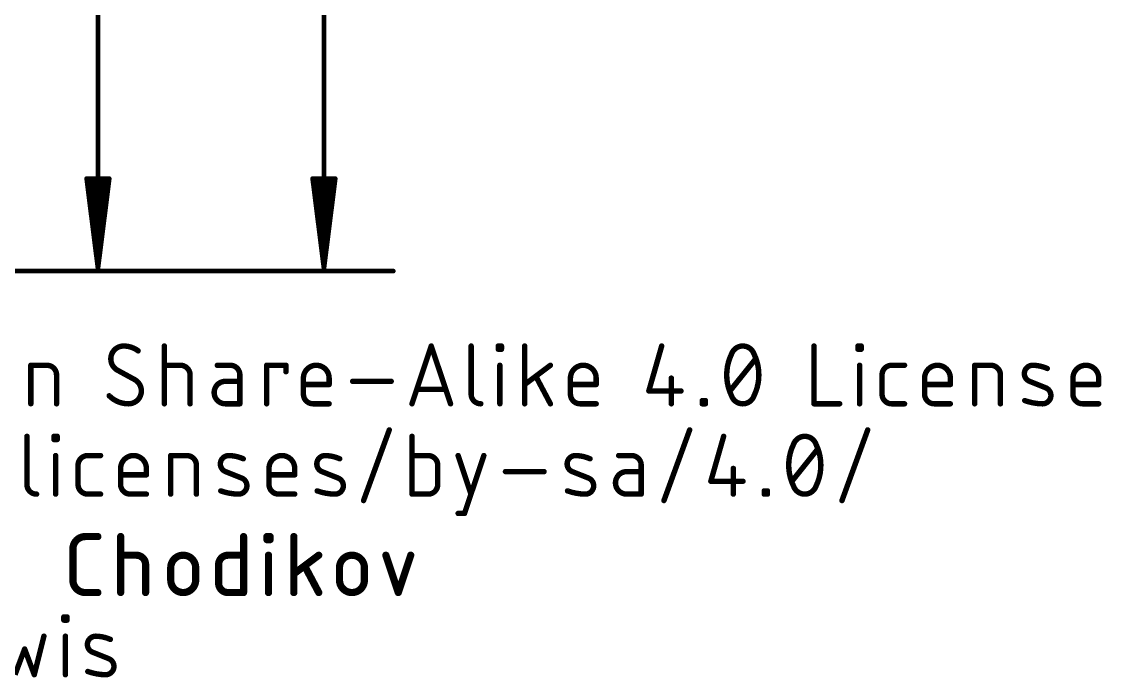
# Model space of a CAD drawing. Extents: x -27.9 to 58.7, y -12 to 40.1.
# Drawn here: x 28.33 to 58.68, y -11.43 to 7.02 of the extents above; entities that cross this region are included whole.
import ezdxf

# ---------------------------------------------------------------- set-up
doc = ezdxf.new("R2010")
doc.units = 0
doc.layers.add('47', color=253, linetype='CONTINUOUS')
doc.layers.add('51', color=53, linetype='CONTINUOUS')

msp = doc.modelspace()

# ---------------------------------------------------------------- linework, layer by layer
at = {"layer": '47', "const_width": 0.13}
for points in [[(36.83, 0.065), (36.83, 25.335)], [(30.48, 0.065), (30.48, 22.795)], [(30.48, 0.065), (30.1608, 2.6)], [(30.1608, 2.6), (30.7992, 2.6)], [(30.48, 0.065), (30.22, 2.6)], [(30.48, 0.065), (30.35, 2.6)], [(30.7992, 2.6), (30.48, 0.065)], [(30.61, 2.6), (30.48, 0.065)], [(30.74, 2.6), (30.48, 0.065)], [(36.83, 0.065), (36.5108, 2.6)], [(36.5108, 2.6), (37.1492, 2.6)], [(36.83, 0.065), (36.57, 2.6)], [(36.83, 0.065), (36.7, 2.6)], [(37.1492, 2.6), (36.83, 0.065)], [(36.96, 2.6), (36.83, 0.065)], [(37.09, 2.6), (36.83, 0.065)], [(25.4, 0), (32.43, 0)], [(25.4, 0), (38.78, 0)]]:
    msp.add_lwpolyline(points, dxfattribs=at)
at = {"layer": '47', "const_width": 0.065}
for points in [[(30.193, 2.6041, 1), (30.1285, 2.5959)], [(30.1608, 2.6325, 1), (30.1608, 2.5675)], [(30.2523, 2.6033, 1), (30.1877, 2.5967)], [(30.3825, 2.6017, 1), (30.3175, 2.5983)], [(30.6425, 2.5983, 1), (30.5775, 2.6017)], [(30.7723, 2.5967, 1), (30.7077, 2.6033)], [(30.8315, 2.5959, 1), (30.767, 2.6041)], [(30.7992, 2.5675, 1), (30.7992, 2.6325)], [(36.543, 2.6041, 1), (36.4785, 2.5959)], [(36.5108, 2.6325, 1), (36.5108, 2.5675)], [(36.6023, 2.6033, 1), (36.5377, 2.5967)], [(36.7325, 2.6017, 1), (36.6675, 2.5983)], [(36.9925, 2.5983, 1), (36.9275, 2.6017)], [(37.1223, 2.5967, 1), (37.0577, 2.6033)], [(37.1815, 2.5959, 1), (37.117, 2.6041)], [(37.1492, 2.5675, 1), (37.1492, 2.6325)], [(30.4478, 0.0691, 1), (30.5122, 0.0609)], [(30.4477, 0.0683, 1), (30.5123, 0.0617)], [(30.4475, 0.0633, 1), (30.5125, 0.0667)], [(30.4475, 0.0667, 1), (30.5125, 0.0633)], [(30.4475, 0.065, 1), (30.5125, 0.065)], [(30.4477, 0.0617, 1), (30.5123, 0.0683)], [(30.4478, 0.0609, 1), (30.5122, 0.0691)], [(32.43, -0.0325, 1), (32.43, 0.0325)], [(36.7978, 0.0691, 1), (36.8622, 0.0609)], [(36.7977, 0.0683, 1), (36.8623, 0.0617)], [(36.7975, 0.0633, 1), (36.8625, 0.0667)], [(36.7975, 0.0667, 1), (36.8625, 0.0633)], [(36.7975, 0.065, 1), (36.8625, 0.065)], [(36.7977, 0.0617, 1), (36.8623, 0.0683)], [(36.7978, 0.0609, 1), (36.8622, 0.0691)], [(38.78, -0.0325, 1), (38.78, 0.0325)]]:
    msp.add_lwpolyline(points, format="xyb", dxfattribs=at)
at = {"layer": '51'}
for points, const_width in [([(31.2026, -2.1082, 0.4142), (30.8413, -2.4694)], 0.1524), ([(31.609, -2.2437, 0.1623), (31.2026, -2.1082)], 0.1524), ([(31.2026, -2.0701, 1), (31.2026, -2.1463)], 0.0762), ([(31.2026, -2.1463, 1), (31.2026, -2.0701)], 0.0762), ([(32.3835, -2.1082, 1), (32.3073, -2.1082)], 0.0762), ([(39.8811, -2.0962, 1), (39.8088, -2.1202)], 0.0762), ([(39.8811, -2.1202, 1), (39.8088, -2.0962)], 0.0762), ([(41.0044, -2.1082, 1), (40.9282, -2.1082)], 0.0762), ([(41.7657, -2.1082, 1), (41.6895, -2.1082)], 0.0762), ([(41.7276, -2.0701, 1), (41.7276, -2.1463)], 0.0762), ([(41.7276, -2.1604, 1), (41.7276, -2.2366)], 0.0762), ([(41.856, -2.1082, 1), (41.7798, -2.1082)], 0.0762), ([(41.8179, -2.1463, 1), (41.8179, -2.0701)], 0.0762), ([(41.8179, -2.2366, 1), (41.8179, -2.1604)], 0.0762), ([(42.5086, -2.1082, 1), (42.4324, -2.1082)], 0.0762), ([(46.3563, -2.1187, 1), (46.2831, -2.0977)], 0.0762), ([(48.5984, -2.1082, 0.3205), (48.2823, -2.334)], 0.1524), ([(48.9145, -2.334, 0.3205), (48.5984, -2.1082)], 0.1524), ([(48.5984, -2.0701, 1), (48.5984, -2.1463)], 0.0762), ([(48.5984, -2.1463, 1), (48.5984, -2.0701)], 0.0762), ([(50.6368, -2.1082, 1), (50.5606, -2.1082)], 0.0762), ([(51.8739, -2.1082, 1), (51.7977, -2.1082)], 0.0762), ([(51.8358, -2.0701, 1), (51.8358, -2.1463)], 0.0762), ([(51.8358, -2.1604, 1), (51.8358, -2.2366)], 0.0762), ([(51.9642, -2.1082, 1), (51.888, -2.1082)], 0.0762), ([(51.9261, -2.1463, 1), (51.9261, -2.0701)], 0.0762), ([(51.9261, -2.2366, 1), (51.9261, -2.1604)], 0.0762), ([(30.8413, -2.4694, 0.2656), (31.022, -2.7855)], 0.1524), ([(30.8794, -2.4694, 1), (30.8032, -2.4694)], 0.0762), ([(31.5861, -2.2741, 1), (31.6318, -2.2132)], 0.0762), ([(41.6895, -2.1985, 1), (41.7657, -2.1985)], 0.0762), ([(41.7798, -2.1985, 1), (41.856, -2.1985)], 0.0762), ([(48.2823, -2.334, 0.1139), (48.1468, -2.921)], 0.1524), ([(48.2463, -2.3216, 1), (48.3183, -2.3463)], 0.0762), ([(48.3166, -2.3507, 1), (48.2481, -2.3173)], 0.0762), ([(48.9487, -2.3173, 1), (48.8802, -2.3507)], 0.0762), ([(49.0499, -2.921, 0.1139), (48.9145, -2.334)], 0.1524), ([(48.8784, -2.3463, 1), (48.9505, -2.3216)], 0.0762), ([(48.9894, -2.4932, 1), (48.9299, -2.4456)], 0.0762), ([(51.7977, -2.1985, 1), (51.8739, -2.1985)], 0.0762), ([(51.888, -2.1985, 1), (51.9642, -2.1985)], 0.0762), ([(28.632, -2.6501, 1), (28.5558, -2.6501)], 0.0762), ([(28.5939, -2.612, 1), (28.5939, -2.6882)], 0.0762), ([(29.3164, -2.921, 0.4142), (29.0455, -2.6501)], 0.1524), ([(29.0455, -2.612, 1), (29.0455, -2.6882)], 0.0762), ([(29.0455, -2.6882, 1), (29.0455, -2.612)], 0.0762), ([(30.8032, -2.4694, 1), (30.8794, -2.4694)], 0.0762), ([(31.0402, -2.7521, 1), (31.0037, -2.819)], 0.0762), ([(31.0026, -2.8184, 1), (31.0413, -2.7527)], 0.0762), ([(32.3454, -2.612, 1), (32.3454, -2.6882)], 0.0762), ([(33.0679, -2.921, 0.4142), (32.797, -2.6501)], 0.1524), ([(32.797, -2.612, 1), (32.797, -2.6882)], 0.0762), ([(32.797, -2.6882, 1), (32.797, -2.612)], 0.0762), ([(33.8352, -2.612, 1), (33.8352, -2.6882)], 0.0762), ([(34.4674, -2.921, 0.4142), (34.1964, -2.6501)], 0.1524), ([(34.1964, -2.612, 1), (34.1964, -2.6882)], 0.0762), ([(34.1964, -2.6882, 1), (34.1964, -2.612)], 0.0762), ([(35.2577, -2.6501, 1), (35.1815, -2.6501)], 0.0762), ([(35.2196, -2.612, 1), (35.2196, -2.6882)], 0.0762), ([(35.7996, -2.6501, 1), (35.7234, -2.6501)], 0.0762), ([(35.7615, -2.6882, 1), (35.7615, -2.612)], 0.0762), ([(36.9757, -3.0113, 1), (36.2532, -3.0113)], 0.1524), ([(41.8109, -2.6501, 1), (41.7347, -2.6501)], 0.0762), ([(43.2158, -2.6805, 1), (43.1701, -2.6196)], 0.0762), ([(44.4787, -3.0113, 1), (43.7562, -3.0113)], 0.1524), ([(51.919, -2.6501, 1), (51.8428, -2.6501)], 0.0762), ([(52.7824, -2.6501, 0.4142), (52.5114, -2.921)], 0.1524), ([(52.7824, -2.612, 1), (52.7824, -2.6882)], 0.0762), ([(52.7824, -2.6882, 1), (52.7824, -2.612)], 0.0762), ([(53.1436, -2.6882, 1), (53.1436, -2.612)], 0.0762), ([(54.4306, -3.0113, 1), (53.7081, -3.0113)], 0.1524), ([(55.153, -2.6501, 1), (55.0768, -2.6501)], 0.0762), ([(55.1149, -2.612, 1), (55.1149, -2.6882)], 0.0762), ([(55.8374, -2.921, 0.4142), (55.5664, -2.6501)], 0.1524), ([(55.5664, -2.612, 1), (55.5664, -2.6882)], 0.0762), ([(55.5664, -2.6882, 1), (55.5664, -2.612)], 0.0762), ([(56.7475, -2.6501, 0.8318), (56.6572, -3.1016)], 0.1524), ([(56.748, -2.612, 1), (56.7469, -2.6882)], 0.0762), ([(57.1539, -2.7404, 0.1026), (56.7475, -2.6501)], 0.1524), ([(56.7469, -2.6882, 1), (56.748, -2.612)], 0.0762), ([(57.1382, -2.7751, 1), (57.1695, -2.7056)], 0.0762), ([(58.5989, -3.0113, 1), (57.8764, -3.0113)], 0.1524), ([(29.3545, -2.921, 1), (29.2783, -2.921)], 0.0762), ([(29.2783, -2.921, 1), (29.3545, -2.921)], 0.0762), ([(31.538, -3.0236, 1), (31.4993, -3.0893)], 0.0762), ([(31.6993, -3.3726, 0.2656), (31.5187, -3.0565)], 0.1524), ([(31.5004, -3.0899, 1), (31.5369, -3.023)], 0.0762), ([(33.106, -2.921, 1), (33.0298, -2.921)], 0.0762), ([(33.0298, -2.921, 1), (33.106, -2.921)], 0.0762), ([(34.061, -3.1016, 1), (34.061, -3.7338)], 0.1524), ([(34.061, -3.0635, 1), (34.061, -3.1397)], 0.0762), ([(34.061, -3.1397, 1), (34.061, -3.0635)], 0.0762), ([(34.5055, -2.921, 1), (34.4293, -2.921)], 0.0762), ([(34.4293, -2.921, 1), (34.5055, -2.921)], 0.0762), ([(34.4674, -3.1397, 1), (34.4674, -3.0635)], 0.0762), ([(35.7234, -2.8307, 1), (35.7996, -2.8307)], 0.0762), ([(36.2913, -3.0113, 1), (36.2151, -3.0113)], 0.0762), ([(36.2151, -3.0113, 1), (36.2913, -3.0113)], 0.0762), ([(37.0138, -3.0113, 1), (36.9376, -3.0113)], 0.0762), ([(36.9376, -3.0113, 1), (37.0138, -3.0113)], 0.0762), ([(37.6357, -3.0635, 1), (37.6357, -3.1397)], 0.0762), ([(38.7194, -3.1397, 1), (38.7194, -3.0635)], 0.0762), ([(42.8202, -2.9483, 1), (42.7529, -2.984)], 0.0762), ([(43.7943, -3.0113, 1), (43.7181, -3.0113)], 0.0762), ([(43.7181, -3.0113, 1), (43.7943, -3.0113)], 0.0762), ([(44.5168, -3.0113, 1), (44.4406, -3.0113)], 0.0762), ([(44.4406, -3.0113, 1), (44.5168, -3.0113)], 0.0762), ([(46.6287, -3.0113, 1), (46.5525, -3.0113)], 0.0762), ([(48.1468, -2.921, 0.1139), (48.2823, -3.508)], 0.1524), ([(48.1849, -2.921, 1), (48.1087, -2.921)], 0.0762), ([(48.1087, -2.921, 1), (48.1849, -2.921)], 0.0762), ([(48.9145, -3.508, 0.1139), (49.0499, -2.921)], 0.1524), ([(49.088, -2.921, 1), (49.0118, -2.921)], 0.0762), ([(49.0118, -2.921, 1), (49.088, -2.921)], 0.0762), ([(52.5495, -2.921, 1), (52.4733, -2.921)], 0.0762), ([(52.4733, -2.921, 1), (52.5495, -2.921)], 0.0762), ([(53.7462, -3.0113, 1), (53.67, -3.0113)], 0.0762), ([(53.67, -3.0113, 1), (53.7462, -3.0113)], 0.0762), ([(54.4687, -3.0113, 1), (54.3925, -3.0113)], 0.0762), ([(54.3925, -3.0113, 1), (54.4687, -3.0113)], 0.0762), ([(55.8755, -2.921, 1), (55.7993, -2.921)], 0.0762), ([(55.7993, -2.921, 1), (55.8755, -2.921)], 0.0762), ([(56.6713, -3.0663, 1), (56.643, -3.137)], 0.0762), ([(56.643, -3.137, 1), (56.6713, -3.0662)], 0.0762), ([(57.9145, -3.0113, 1), (57.8383, -3.0113)], 0.0762), ([(57.8383, -3.0113, 1), (57.9145, -3.0113)], 0.0762), ([(58.637, -3.0113, 1), (58.5608, -3.0113)], 0.0762), ([(58.5608, -3.0113, 1), (58.637, -3.0113)], 0.0762), ([(31.3381, -3.7338, 0.4142), (31.6993, -3.3726)], 0.1524), ([(31.7374, -3.3726, 1), (31.6612, -3.3726)], 0.0762), ([(31.6612, -3.3726, 1), (31.7374, -3.3726)], 0.0762), ([(36.2532, -3.1538, 1), (36.2532, -3.23)], 0.0762), ([(36.9376, -3.1919, 1), (37.0138, -3.1919)], 0.0762), ([(36.9757, -3.23, 1), (36.9757, -3.1538)], 0.0762), ([(39.4385, -3.2893, 1), (39.4385, -3.3655)], 0.0762), ([(40.2513, -3.3655, 1), (40.2513, -3.2893)], 0.0762), ([(42.4476, -3.1615, 1), (42.4933, -3.2224)], 0.0762), ([(43.7562, -3.1538, 1), (43.7562, -3.23)], 0.0762), ([(44.4406, -3.1919, 1), (44.5168, -3.1919)], 0.0762), ([(44.4787, -3.23, 1), (44.4787, -3.1538)], 0.0762), ([(45.9218, -3.3621, 1), (45.9951, -3.383)], 0.0762), ([(45.9585, -3.3345, 1), (45.9585, -3.4107)], 0.0762), ([(46.8616, -3.4107, 1), (46.8616, -3.3345)], 0.0762), ([(48.2074, -3.3488, 1), (48.2669, -3.3964)], 0.0762), ([(53.7081, -3.1538, 1), (53.7081, -3.23)], 0.0762), ([(54.3925, -3.1919, 1), (54.4687, -3.1919)], 0.0762), ([(54.4306, -3.23, 1), (54.4306, -3.1538)], 0.0762), ([(57.0184, -3.7338, 0.8318), (57.1087, -3.2822)], 0.1524), ([(57.1229, -3.2469, 1), (57.0946, -3.3176)], 0.0762), ([(57.0946, -3.3176, 1), (57.1229, -3.2469)], 0.0762), ([(57.8764, -3.1538, 1), (57.8764, -3.23)], 0.0762), ([(58.5608, -3.1919, 1), (58.637, -3.1919)], 0.0762), ([(58.5989, -3.23, 1), (58.5989, -3.1538)], 0.0762), ([(30.8232, -3.4812, 1), (30.7691, -3.5349)], 0.0762), ([(30.7962, -3.508, 0.2), (31.3381, -3.7338)], 0.1524), ([(36.2532, -3.4629, 0.4142), (36.5241, -3.7338)], 0.1524), ([(36.2913, -3.4629, 1), (36.2151, -3.4629)], 0.0762), ([(36.2151, -3.4629, 1), (36.2913, -3.4629)], 0.0762), ([(40.9663, -3.4629, 0.4142), (41.2372, -3.7338)], 0.1524), ([(41.0044, -3.4629, 1), (40.9282, -3.4629)], 0.0762), ([(40.9282, -3.4629, 1), (41.0044, -3.4629)], 0.0762), ([(43.7562, -3.4629, 0.4142), (44.0271, -3.7338)], 0.1524), ([(43.7943, -3.4629, 1), (43.7181, -3.4629)], 0.0762), ([(43.7181, -3.4629, 1), (43.7943, -3.4629)], 0.0762), ([(47.4972, -3.6435, 1), (47.421, -3.6435)], 0.0762), ([(47.4591, -3.6054, 1), (47.4591, -3.6816)], 0.0762), ([(47.5875, -3.6435, 1), (47.5113, -3.6435)], 0.0762), ([(47.5494, -3.6816, 1), (47.5494, -3.6054)], 0.0762), ([(48.2823, -3.508, 0.3205), (48.5984, -3.7338)], 0.1524), ([(48.3183, -3.4957, 1), (48.2463, -3.5204)], 0.0762), ([(48.2481, -3.5247, 1), (48.3166, -3.4913)], 0.0762), ([(48.5984, -3.7338, 0.3205), (48.9145, -3.508)], 0.1524), ([(48.8802, -3.4913, 1), (48.9487, -3.5247)], 0.0762), ([(48.9505, -3.5204, 1), (48.8784, -3.4957)], 0.0762), ([(52.5114, -3.4629, 0.4142), (52.7824, -3.7338)], 0.1524), ([(52.5495, -3.4629, 1), (52.4733, -3.4629)], 0.0762), ([(52.4733, -3.4629, 1), (52.5495, -3.4629)], 0.0762), ([(53.7081, -3.4629, 0.4142), (53.979, -3.7338)], 0.1524), ([(53.7462, -3.4629, 1), (53.67, -3.4629)], 0.0762), ([(53.67, -3.4629, 1), (53.7462, -3.4629)], 0.0762), ([(56.5346, -3.6076, 1), (56.5088, -3.6793)], 0.0762), ([(56.5217, -3.6435, 0.083), (57.0184, -3.7338)], 0.1524), ([(57.8764, -3.4629, 0.4142), (58.1473, -3.7338)], 0.1524), ([(57.9145, -3.4629, 1), (57.8383, -3.4629)], 0.0762), ([(57.8383, -3.4629, 1), (57.9145, -3.4629)], 0.0762), ([(28.5558, -3.7338, 1), (28.632, -3.7338)], 0.0762), ([(29.2783, -3.7338, 1), (29.3545, -3.7338)], 0.0762), ([(31.3381, -3.6957, 1), (31.3381, -3.7719)], 0.0762), ([(31.3381, -3.7719, 1), (31.3381, -3.6957)], 0.0762), ([(32.3073, -3.7338, 1), (32.3835, -3.7338)], 0.0762), ([(33.0298, -3.7338, 1), (33.106, -3.7338)], 0.0762), ([(34.061, -3.6957, 1), (34.061, -3.7719)], 0.0762), ([(34.061, -3.7719, 1), (34.061, -3.6957)], 0.0762), ([(34.4293, -3.7338, 1), (34.5055, -3.7338)], 0.0762), ([(34.4674, -3.7719, 1), (34.4674, -3.6957)], 0.0762), ([(35.1815, -3.7338, 1), (35.2577, -3.7338)], 0.0762), ([(36.5241, -3.6957, 1), (36.5241, -3.7719)], 0.0762), ([(36.5241, -3.7719, 1), (36.5241, -3.6957)], 0.0762), ([(36.9757, -3.7719, 1), (36.9757, -3.6957)], 0.0762), ([(39.2669, -3.7218, 1), (39.3392, -3.7458)], 0.0762), ([(40.3506, -3.7458, 1), (40.4229, -3.7218)], 0.0762), ([(41.2372, -3.7719, 1), (41.2372, -3.6957)], 0.0762), ([(41.7347, -3.7338, 1), (41.8109, -3.7338)], 0.0762), ([(42.4324, -3.7338, 1), (42.5086, -3.7338)], 0.0762), ([(43.1593, -3.7516, 1), (43.2266, -3.716)], 0.0762), ([(44.0271, -3.6957, 1), (44.0271, -3.7719)], 0.0762), ([(44.0271, -3.7719, 1), (44.0271, -3.6957)], 0.0762), ([(44.4787, -3.7719, 1), (44.4787, -3.6957)], 0.0762), ([(46.5525, -3.7338, 1), (46.6287, -3.7338)], 0.0762), ([(47.4591, -3.6957, 1), (47.4591, -3.7719)], 0.0762), ([(47.421, -3.7338, 1), (47.4972, -3.7338)], 0.0762), ([(47.5113, -3.7338, 1), (47.5875, -3.7338)], 0.0762), ([(47.5494, -3.7719, 1), (47.5494, -3.6957)], 0.0762), ([(48.5984, -3.6957, 1), (48.5984, -3.7719)], 0.0762), ([(48.5984, -3.7719, 1), (48.5984, -3.6957)], 0.0762), ([(50.5987, -3.6957, 1), (50.5987, -3.7719)], 0.0762), ([(50.5606, -3.7338, 1), (50.6368, -3.7338)], 0.0762), ([(51.3212, -3.7719, 1), (51.3212, -3.6957)], 0.0762), ([(51.8428, -3.7338, 1), (51.919, -3.7338)], 0.0762), ([(52.7824, -3.6957, 1), (52.7824, -3.7719)], 0.0762), ([(52.7824, -3.7719, 1), (52.7824, -3.6957)], 0.0762), ([(53.1436, -3.7719, 1), (53.1436, -3.6957)], 0.0762), ([(53.979, -3.6957, 1), (53.979, -3.7719)], 0.0762), ([(53.979, -3.7719, 1), (53.979, -3.6957)], 0.0762), ([(54.4306, -3.7719, 1), (54.4306, -3.6957)], 0.0762), ([(55.0768, -3.7338, 1), (55.153, -3.7338)], 0.0762), ([(55.7993, -3.7338, 1), (55.8755, -3.7338)], 0.0762), ([(57.0189, -3.6957, 1), (57.0179, -3.7719)], 0.0762), ([(57.0179, -3.7719, 1), (57.0189, -3.6957)], 0.0762), ([(58.1473, -3.6957, 1), (58.1473, -3.7719)], 0.0762), ([(58.1473, -3.7719, 1), (58.1473, -3.6957)], 0.0762), ([(58.5989, -3.7719, 1), (58.5989, -3.6957)], 0.0762), ([(38.7013, -4.4806, 1), (38.6297, -4.4546)], 0.0762), ([(47.1422, -4.4806, 1), (47.0706, -4.4546)], 0.0762), ([(52.1442, -4.4806, 1), (52.0725, -4.4546)], 0.0762), ([(28.5219, -4.6482, 1), (28.4457, -4.6482)], 0.0762), ([(29.2832, -4.6482, 1), (29.207, -4.6482)], 0.0762), ([(29.2451, -4.6101, 1), (29.2451, -4.6863)], 0.0762), ([(29.2451, -4.7004, 1), (29.2451, -4.7766)], 0.0762), ([(29.207, -4.7385, 1), (29.2832, -4.7385)], 0.0762), ([(29.3735, -4.6482, 1), (29.2973, -4.6482)], 0.0762), ([(29.2973, -4.7385, 1), (29.3735, -4.7385)], 0.0762), ([(29.3354, -4.6863, 1), (29.3354, -4.6101)], 0.0762), ([(29.3354, -4.7766, 1), (29.3354, -4.7004)], 0.0762), ([(39.3432, -4.6482, 1), (39.267, -4.6482)], 0.0762), ([(48.0983, -4.6587, 1), (48.025, -4.6377)], 0.0762), ([(50.0242, -4.874, 0.1139), (49.8887, -5.461)], 0.1524), ([(50.3403, -4.6482, 0.3205), (50.0242, -4.874)], 0.1524), ([(49.9882, -4.8616, 1), (50.0603, -4.8863)], 0.0762), ([(50.0585, -4.8907, 1), (49.99, -4.8573)], 0.0762), ([(50.6564, -4.874, 0.3205), (50.3403, -4.6482)], 0.1524), ([(50.3403, -4.6101, 1), (50.3403, -4.6863)], 0.0762), ([(50.3403, -4.6863, 1), (50.3403, -4.6101)], 0.0762), ([(50.6906, -4.8573, 1), (50.6221, -4.8907)], 0.0762), ([(50.7919, -5.461, 0.1139), (50.6564, -4.874)], 0.1524), ([(50.6203, -4.8863, 1), (50.6924, -4.8616)], 0.0762), ([(29.3284, -5.1901, 1), (29.2522, -5.1901)], 0.0762), ([(30.1917, -5.1901, 0.4142), (29.9208, -5.461)], 0.1524), ([(30.1917, -5.152, 1), (30.1917, -5.2282)], 0.0762), ([(30.1917, -5.2282, 1), (30.1917, -5.152)], 0.0762), ([(30.5529, -5.2282, 1), (30.5529, -5.152)], 0.0762), ([(31.8399, -5.5513, 1), (31.1174, -5.5513)], 0.1524), ([(32.5623, -5.1901, 1), (32.4861, -5.1901)], 0.0762), ([(32.5242, -5.152, 1), (32.5242, -5.2282)], 0.0762), ([(33.2467, -5.461, 0.4142), (32.9758, -5.1901)], 0.1524), ([(32.9758, -5.152, 1), (32.9758, -5.2282)], 0.0762), ([(32.9758, -5.2282, 1), (32.9758, -5.152)], 0.0762), ([(34.1568, -5.1901, 0.8318), (34.0665, -5.6416)], 0.1524), ([(34.1573, -5.152, 1), (34.1562, -5.2282)], 0.0762), ([(34.5632, -5.2804, 0.1026), (34.1568, -5.1901)], 0.1524), ([(34.1562, -5.2282, 1), (34.1573, -5.152)], 0.0762), ([(36.0082, -5.5513, 1), (35.2857, -5.5513)], 0.1524), ([(36.8662, -5.1901, 0.8318), (36.7759, -5.6416)], 0.1524), ([(37.2726, -5.2804, 0.1026), (36.8662, -5.1901)], 0.1524), ([(36.8668, -5.152, 1), (36.8657, -5.2282)], 0.0762), ([(36.8657, -5.2282, 1), (36.8668, -5.152)], 0.0762), ([(39.3051, -5.152, 1), (39.3051, -5.2282)], 0.0762), ([(40.0276, -5.461, 0.4142), (39.7566, -5.1901)], 0.1524), ([(39.7566, -5.152, 1), (39.7566, -5.2282)], 0.0762), ([(39.7566, -5.2282, 1), (39.7566, -5.152)], 0.0762), ([(40.6365, -5.178, 1), (40.5642, -5.2021)], 0.0762), ([(41.359, -5.2021, 1), (41.2867, -5.178)], 0.0762), ([(43.9002, -5.1901, 0.8318), (43.8099, -5.6416)], 0.1524), ([(44.3066, -5.2804, 0.1026), (43.9002, -5.1901)], 0.1524), ([(43.9008, -5.152, 1), (43.8997, -5.2282)], 0.0762), ([(43.8997, -5.2282, 1), (43.9008, -5.152)], 0.0762), ([(45.1122, -5.152, 1), (45.1122, -5.2282)], 0.0762), ([(45.7443, -5.461, 0.4142), (45.4734, -5.1901)], 0.1524), ([(45.4734, -5.152, 1), (45.4734, -5.2282)], 0.0762), ([(45.4734, -5.2282, 1), (45.4734, -5.152)], 0.0762), ([(50.7313, -5.0332, 1), (50.6718, -4.9856)], 0.0762), ([(29.9589, -5.461, 1), (29.8827, -5.461)], 0.0762), ([(29.8827, -5.461, 1), (29.9589, -5.461)], 0.0762), ([(33.2848, -5.461, 1), (33.2086, -5.461)], 0.0762), ([(33.2086, -5.461, 1), (33.2848, -5.461)], 0.0762), ([(34.5476, -5.3151, 1), (34.5788, -5.2456)], 0.0762), ([(37.257, -5.3151, 1), (37.2882, -5.2456)], 0.0762), ([(40.0657, -5.461, 1), (39.9895, -5.461)], 0.0762), ([(39.9895, -5.461, 1), (40.0657, -5.461)], 0.0762), ([(44.291, -5.3151, 1), (44.3223, -5.2456)], 0.0762), ([(45.7824, -5.461, 1), (45.7062, -5.461)], 0.0762), ([(45.7062, -5.461, 1), (45.7824, -5.461)], 0.0762), ([(49.8887, -5.461, 0.1139), (50.0242, -6.048)], 0.1524), ([(49.9268, -5.461, 1), (49.8506, -5.461)], 0.0762), ([(49.8506, -5.461, 1), (49.9268, -5.461)], 0.0762), ([(50.6564, -6.048, 0.1139), (50.7919, -5.461)], 0.1524), ([(50.83, -5.461, 1), (50.7538, -5.461)], 0.0762), ([(50.7538, -5.461, 1), (50.83, -5.461)], 0.0762), ([(31.1555, -5.5513, 1), (31.0793, -5.5513)], 0.0762), ([(31.0793, -5.5513, 1), (31.1555, -5.5513)], 0.0762), ([(31.1174, -5.6938, 1), (31.1174, -5.77)], 0.0762), ([(31.878, -5.5513, 1), (31.8018, -5.5513)], 0.0762), ([(31.8018, -5.5513, 1), (31.878, -5.5513)], 0.0762), ([(31.8018, -5.7319, 1), (31.878, -5.7319)], 0.0762), ([(31.8399, -5.77, 1), (31.8399, -5.6938)], 0.0762), ([(34.0806, -5.6063, 1), (34.0523, -5.677)], 0.0762), ([(34.0523, -5.677, 1), (34.0806, -5.6062)], 0.0762), ([(34.4277, -6.2738, 0.8318), (34.518, -5.8222)], 0.1524), ([(34.5322, -5.7869, 1), (34.5039, -5.8576)], 0.0762), ([(34.5039, -5.8576, 1), (34.5322, -5.7869)], 0.0762), ([(35.3238, -5.5513, 1), (35.2476, -5.5513)], 0.0762), ([(35.2476, -5.5513, 1), (35.3238, -5.5513)], 0.0762), ([(35.2857, -5.6938, 1), (35.2857, -5.77)], 0.0762), ([(36.0463, -5.5513, 1), (35.9701, -5.5513)], 0.0762), ([(35.9701, -5.5513, 1), (36.0463, -5.5513)], 0.0762), ([(35.9701, -5.7319, 1), (36.0463, -5.7319)], 0.0762), ([(36.0082, -5.77, 1), (36.0082, -5.6938)], 0.0762), ([(36.79, -5.6063, 1), (36.7617, -5.677)], 0.0762), ([(36.7617, -5.677, 1), (36.79, -5.6062)], 0.0762), ([(37.1371, -6.2738, 0.8318), (37.2275, -5.8222)], 0.1524), ([(37.2416, -5.7869, 1), (37.2133, -5.8576)], 0.0762), ([(37.2133, -5.8576, 1), (37.2416, -5.7869)], 0.0762), ([(41.9307, -5.6035, 1), (41.9307, -5.6797)], 0.0762), ([(43.0145, -5.6797, 1), (43.0145, -5.6035)], 0.0762), ([(43.8241, -5.6063, 1), (43.7958, -5.677)], 0.0762), ([(43.7958, -5.677, 1), (43.8241, -5.6062)], 0.0762), ([(44.1712, -6.2738, 0.8318), (44.2615, -5.8222)], 0.1524), ([(44.2756, -5.7869, 1), (44.2473, -5.8576)], 0.0762), ([(44.2473, -5.8576, 1), (44.2756, -5.7869)], 0.0762), ([(45.3379, -5.6416, 1), (45.3379, -6.2738)], 0.1524), ([(45.3379, -5.6035, 1), (45.3379, -5.6797)], 0.0762), ([(45.3379, -5.6797, 1), (45.3379, -5.6035)], 0.0762), ([(45.7443, -5.6797, 1), (45.7443, -5.6035)], 0.0762), ([(48.3707, -5.5513, 1), (48.2945, -5.5513)], 0.0762), ([(28.4838, -6.0029, 0.4142), (28.7547, -6.2738)], 0.1524), ([(28.5219, -6.0029, 1), (28.4457, -6.0029)], 0.0762), ([(28.4457, -6.0029, 1), (28.5219, -6.0029)], 0.0762), ([(29.9208, -6.0029, 0.4142), (30.1917, -6.2738)], 0.1524), ([(29.9589, -6.0029, 1), (29.8827, -6.0029)], 0.0762), ([(29.8827, -6.0029, 1), (29.9589, -6.0029)], 0.0762), ([(31.1174, -6.0029, 0.4142), (31.3883, -6.2738)], 0.1524), ([(31.1555, -6.0029, 1), (31.0793, -6.0029)], 0.0762), ([(31.0793, -6.0029, 1), (31.1555, -6.0029)], 0.0762), ([(35.2857, -6.0029, 0.4142), (35.5567, -6.2738)], 0.1524), ([(35.3238, -6.0029, 1), (35.2476, -6.0029)], 0.0762), ([(35.2476, -6.0029, 1), (35.3238, -6.0029)], 0.0762), ([(39.7566, -6.2738, 0.4142), (40.0276, -6.0029)], 0.1524), ([(40.0656, -6.0029, 1), (39.9895, -6.0029)], 0.0762), ([(39.9895, -6.0029, 1), (40.0657, -6.0029)], 0.0762), ([(47.6637, -5.9021, 1), (47.737, -5.923)], 0.0762), ([(47.7004, -5.8745, 1), (47.7004, -5.9507)], 0.0762), ([(48.6035, -5.9507, 1), (48.6035, -5.8745)], 0.0762), ([(49.9493, -5.8888, 1), (50.0088, -5.9364)], 0.0762), ([(50.0242, -6.048, 0.3205), (50.3403, -6.2738)], 0.1524), ([(50.0603, -6.0357, 1), (49.9882, -6.0604)], 0.0762), ([(49.99, -6.0647, 1), (50.0585, -6.0313)], 0.0762), ([(50.3403, -6.2738, 0.3205), (50.6564, -6.048)], 0.1524), ([(50.6221, -6.0313, 1), (50.6906, -6.0647)], 0.0762), ([(50.6924, -6.0604, 1), (50.6204, -6.0357)], 0.0762), ([(28.7547, -6.3119, 1), (28.7547, -6.2357)], 0.0762), ([(29.2522, -6.2738, 1), (29.3284, -6.2738)], 0.0762), ([(30.1917, -6.2357, 1), (30.1917, -6.3119)], 0.0762), ([(30.1917, -6.3119, 1), (30.1917, -6.2357)], 0.0762), ([(30.5529, -6.3119, 1), (30.5529, -6.2357)], 0.0762), ([(31.3883, -6.2357, 1), (31.3883, -6.3119)], 0.0762), ([(31.3883, -6.3119, 1), (31.3883, -6.2357)], 0.0762), ([(31.8399, -6.3119, 1), (31.8399, -6.2357)], 0.0762), ([(32.4861, -6.2738, 1), (32.5623, -6.2738)], 0.0762), ([(33.2086, -6.2738, 1), (33.2848, -6.2738)], 0.0762), ([(33.9439, -6.1476, 1), (33.9181, -6.2193)], 0.0762), ([(33.931, -6.1835, 0.083), (34.4277, -6.2738)], 0.1524), ([(34.4283, -6.2357, 1), (34.4272, -6.3119)], 0.0762), ([(34.4272, -6.3119, 1), (34.4283, -6.2357)], 0.0762), ([(35.5567, -6.2357, 1), (35.5567, -6.3119)], 0.0762), ([(35.5567, -6.3119, 1), (35.5567, -6.2357)], 0.0762), ([(36.0082, -6.3119, 1), (36.0082, -6.2357)], 0.0762), ([(36.6533, -6.1476, 1), (36.6275, -6.2193)], 0.0762), ([(36.6404, -6.1835, 0.083), (37.1371, -6.2738)], 0.1524), ([(37.1377, -6.2357, 1), (37.1366, -6.3119)], 0.0762), ([(37.1366, -6.3119, 1), (37.1377, -6.2357)], 0.0762), ([(39.3051, -6.2357, 1), (39.3051, -6.3119)], 0.0762), ([(39.267, -6.2738, 1), (39.3432, -6.2738)], 0.0762), ([(39.7566, -6.2357, 1), (39.7566, -6.3119)], 0.0762), ([(39.7566, -6.3119, 1), (39.7566, -6.2357)], 0.0762), ([(40.9254, -6.2858, 1), (40.9977, -6.2618)], 0.0762), ([(43.6874, -6.1476, 1), (43.6616, -6.2193)], 0.0762), ([(43.6745, -6.1835, 0.083), (44.1712, -6.2738)], 0.1524), ([(44.1717, -6.2357, 1), (44.1706, -6.3119)], 0.0762), ([(44.1706, -6.3119, 1), (44.1717, -6.2357)], 0.0762), ([(45.3379, -6.2357, 1), (45.3379, -6.3119)], 0.0762), ([(45.3379, -6.3119, 1), (45.3379, -6.2357)], 0.0762), ([(45.7062, -6.2738, 1), (45.7824, -6.2738)], 0.0762), ([(45.7443, -6.3119, 1), (45.7443, -6.2357)], 0.0762), ([(48.2945, -6.2738, 1), (48.3707, -6.2738)], 0.0762), ([(49.2391, -6.1835, 1), (49.1629, -6.1835)], 0.0762), ([(49.201, -6.1454, 1), (49.201, -6.2216)], 0.0762), ([(49.201, -6.2357, 1), (49.201, -6.3119)], 0.0762), ([(49.1629, -6.2738, 1), (49.2391, -6.2738)], 0.0762), ([(49.3294, -6.1835, 1), (49.2532, -6.1835)], 0.0762), ([(49.2532, -6.2738, 1), (49.3294, -6.2738)], 0.0762), ([(49.2913, -6.2216, 1), (49.2913, -6.1454)], 0.0762), ([(49.2913, -6.3119, 1), (49.2913, -6.2357)], 0.0762), ([(50.3403, -6.2357, 1), (50.3403, -6.3119)], 0.0762), ([(50.3403, -6.3119, 1), (50.3403, -6.2357)], 0.0762), ([(37.9072, -6.4414, 1), (37.9788, -6.4674)], 0.0762), ([(46.3481, -6.4414, 1), (46.4197, -6.4674)], 0.0762), ([(51.3501, -6.4414, 1), (51.4217, -6.4674)], 0.0762), ([(40.6003, -6.7776, 1), (40.6003, -6.8538)], 0.0762), ([(40.7448, -6.8036, 1), (40.8171, -6.8277)], 0.0762), ([(40.781, -6.8538, 1), (40.781, -6.7776)], 0.0762), ([(30.1256, -7.4676, 0.4142), (29.7756, -7.8176)], 0.2032), ([(30.1256, -7.4168, 1), (30.1256, -7.5184)], 0.1016), ([(30.1256, -7.5184, 1), (30.1256, -7.4168)], 0.1016), ([(30.4755, -7.5184, 1), (30.4755, -7.4168)], 0.1016), ([(31.1692, -7.4676, 1), (31.0676, -7.4676)], 0.1016), ([(34.6218, -7.4676, 1), (34.5202, -7.4676)], 0.1016), ([(35.279, -7.4676, 1), (35.1774, -7.4676)], 0.1016), ([(35.2282, -7.4168, 1), (35.2282, -7.5184)], 0.1016), ([(35.2282, -7.5043, 1), (35.2282, -7.6059)], 0.1016), ([(35.1774, -7.5551, 1), (35.279, -7.5551)], 0.1016), ([(35.3665, -7.4676, 1), (35.2649, -7.4676)], 0.1016), ([(35.2649, -7.5551, 1), (35.3665, -7.5551)], 0.1016), ([(35.3157, -7.5184, 1), (35.3157, -7.4168)], 0.1016), ([(35.3157, -7.6059, 1), (35.3157, -7.5043)], 0.1016), ([(36.0351, -7.4676, 1), (35.9335, -7.4676)], 0.1016), ([(29.8264, -7.8176, 1), (29.7248, -7.8176)], 0.1016), ([(29.7248, -7.8176, 1), (29.8264, -7.8176)], 0.1016), ([(31.1184, -7.9417, 1), (31.1184, -8.0433)], 0.1016), ([(31.8183, -8.255, 0.4142), (31.5558, -7.9925)], 0.2032), ([(31.5558, -7.9417, 1), (31.5558, -8.0433)], 0.1016), ([(31.5558, -8.0433, 1), (31.5558, -7.9417)], 0.1016), ([(31.8691, -8.255, 1), (31.7675, -8.255)], 0.1016), ([(33.2251, -8.3425, 1), (32.5252, -8.3425)], 0.2032), ([(34.1335, -7.9925, 0.4142), (33.8711, -8.255)], 0.2032), ([(33.9219, -8.255, 1), (33.8203, -8.255)], 0.1016), ([(34.1335, -7.9417, 1), (34.1335, -8.0433)], 0.1016), ([(34.1335, -8.0433, 1), (34.1335, -7.9417)], 0.1016), ([(34.571, -8.0433, 1), (34.571, -7.9417)], 0.1016), ([(35.3227, -7.9925, 1), (35.2211, -7.9925)], 0.1016), ([(36.7147, -8.0332, 1), (36.6538, -7.9519)], 0.1016), ([(37.9665, -8.3425, 1), (37.2666, -8.3425)], 0.2032), ([(38.6174, -7.9765, 1), (38.521, -8.0086)], 0.1016), ([(39.3173, -8.0086, 1), (39.221, -7.9765)], 0.1016), ([(31.7675, -8.255, 1), (31.8691, -8.255)], 0.1016), ([(32.576, -8.3425, 1), (32.4744, -8.3425)], 0.1016), ([(32.4744, -8.3425, 1), (32.576, -8.3425)], 0.1016), ([(33.2759, -8.3425, 1), (33.1743, -8.3425)], 0.1016), ([(33.1743, -8.3425, 1), (33.2759, -8.3425)], 0.1016), ([(33.8203, -8.255, 1), (33.9219, -8.255)], 0.1016), ([(35.9539, -8.4768, 1), (36.0148, -8.5581)], 0.1016), ([(36.3354, -8.275, 1), (36.2457, -8.3225)], 0.1016), ([(37.3174, -8.3425, 1), (37.2158, -8.3425)], 0.1016), ([(37.2158, -8.3425, 1), (37.3174, -8.3425)], 0.1016), ([(38.0173, -8.3425, 1), (37.9157, -8.3425)], 0.1016), ([(37.9157, -8.3425, 1), (38.0173, -8.3425)], 0.1016), ([(29.7756, -8.6924, 0.4142), (30.1256, -9.0424)], 0.2032), ([(29.8264, -8.6924, 1), (29.7248, -8.6924)], 0.1016), ([(29.7248, -8.6924, 1), (29.8264, -8.6924)], 0.1016), ([(32.5252, -8.6924, 1), (33.2251, -8.6924)], 0.2032), ([(32.576, -8.6924, 1), (32.4744, -8.6924)], 0.1016), ([(32.4744, -8.6924, 1), (32.576, -8.6924)], 0.1016), ([(33.2759, -8.6924, 1), (33.1743, -8.6924)], 0.1016), ([(33.1743, -8.6924, 1), (33.2759, -8.6924)], 0.1016), ([(33.8711, -8.7799, 0.4142), (34.1335, -9.0424)], 0.2032), ([(33.9219, -8.7799, 1), (33.8203, -8.7799)], 0.1016), ([(33.8203, -8.7799, 1), (33.9219, -8.7799)], 0.1016), ([(37.2666, -8.6924, 1), (37.9665, -8.6924)], 0.2032), ([(37.3174, -8.6924, 1), (37.2158, -8.6924)], 0.1016), ([(37.2158, -8.6924, 1), (37.3174, -8.6924)], 0.1016), ([(38.0173, -8.6924, 1), (37.9157, -8.6924)], 0.1016), ([(37.9157, -8.6924, 1), (38.0173, -8.6924)], 0.1016), ([(30.1256, -8.9916, 1), (30.1256, -9.0932)], 0.1016), ([(30.1256, -9.0932, 1), (30.1256, -8.9916)], 0.1016), ([(30.4755, -9.0932, 1), (30.4755, -8.9916)], 0.1016), ([(31.0676, -9.0424, 1), (31.1692, -9.0424)], 0.1016), ([(31.7675, -9.0424, 1), (31.8691, -9.0424)], 0.1016), ([(34.1335, -8.9916, 1), (34.1335, -9.0932)], 0.1016), ([(34.1335, -9.0932, 1), (34.1335, -8.9916)], 0.1016), ([(34.5202, -9.0424, 1), (34.6218, -9.0424)], 0.1016), ([(34.571, -9.0932, 1), (34.571, -8.9916)], 0.1016), ([(35.2211, -9.0424, 1), (35.3227, -9.0424)], 0.1016), ([(35.9335, -9.0424, 1), (36.0351, -9.0424)], 0.1016), ([(36.6394, -9.0662, 1), (36.7291, -9.0186)], 0.1016), ([(38.871, -9.0263, 1), (38.9674, -9.0585)], 0.1016), ([(38.871, -9.0585, 1), (38.9674, -9.0263)], 0.1016), ([(29.5594, -9.7282, 1), (29.4832, -9.7282)], 0.0762), ([(29.5213, -9.6901, 1), (29.5213, -9.7663)], 0.0762), ([(29.6497, -9.7282, 1), (29.5735, -9.7282)], 0.0762), ([(29.6116, -9.7663, 1), (29.6116, -9.6901)], 0.0762), ([(29.5213, -9.7804, 1), (29.5213, -9.8566)], 0.0762), ([(29.4832, -9.8185, 1), (29.5594, -9.8185)], 0.0762), ([(29.5735, -9.8185, 1), (29.6497, -9.8185)], 0.0762), ([(29.6116, -9.8566, 1), (29.6116, -9.7804)], 0.0762), ([(28.999, -10.2793, 1), (28.9251, -10.2608)], 0.0762), ([(29.6045, -10.2701, 1), (29.5283, -10.2701)], 0.0762), ([(30.421, -10.2701, 0.8318), (30.3307, -10.7216)], 0.1524), ([(30.4215, -10.232, 1), (30.4204, -10.3082)], 0.0762), ([(30.8274, -10.3604, 0.1026), (30.421, -10.2701)], 0.1524), ([(30.4204, -10.3082, 1), (30.4215, -10.232)], 0.0762), ([(30.8117, -10.3951, 1), (30.843, -10.3256)], 0.0762), ([(28.4558, -10.6179, 1), (28.3845, -10.6447)], 0.0762), ([(28.4558, -10.6447, 1), (28.3845, -10.6179)], 0.0762), ([(30.3448, -10.6863, 1), (30.3165, -10.757)], 0.0762), ([(30.3165, -10.757, 1), (30.3448, -10.6862)], 0.0762), ([(30.6919, -11.3538, 0.8318), (30.7822, -10.9022)], 0.1524), ([(30.7964, -10.8669, 1), (30.7681, -10.9376)], 0.0762), ([(30.7681, -10.9376, 1), (30.7964, -10.8669)], 0.0762), ([(30.2081, -11.2276, 1), (30.1823, -11.2993)], 0.0762), ([(30.1952, -11.2635, 0.083), (30.6919, -11.3538)], 0.1524), ([(28.6541, -11.3446, 1), (28.7281, -11.363)], 0.0762), ([(28.6554, -11.3672, 1), (28.7268, -11.3404)], 0.0762), ([(29.5283, -11.3538, 1), (29.6045, -11.3538)], 0.0762), ([(30.6924, -11.3157, 1), (30.6913, -11.3919)], 0.0762), ([(30.6913, -11.3919, 1), (30.6924, -11.3157)], 0.0762)]:
    msp.add_lwpolyline(points, format="xyb", dxfattribs=dict(at, const_width=const_width))
for points, const_width in [([(32.3454, -3.7338), (32.3454, -2.1082)], 0.1524), ([(39.303, -3.7338), (39.8449, -2.1082)], 0.1524), ([(39.8449, -2.1082), (40.3868, -3.7338)], 0.1524), ([(40.9663, -2.1082), (40.9663, -3.4629)], 0.1524), ([(41.7276, -2.1985), (41.7276, -2.1082)], 0.1524), ([(41.7276, -2.1082), (41.8179, -2.1082)], 0.1524), ([(41.8179, -2.1985), (41.7276, -2.1985)], 0.1524), ([(41.8179, -2.1082), (41.8179, -2.1985)], 0.1524), ([(42.4705, -3.7338), (42.4705, -2.1082)], 0.1524), ([(46.3197, -2.1082), (45.9585, -3.3726)], 0.1524), ([(50.5987, -2.1082), (50.5987, -3.7338)], 0.1524), ([(51.8358, -2.1985), (51.8358, -2.1082)], 0.1524), ([(51.8358, -2.1082), (51.9261, -2.1082)], 0.1524), ([(51.9261, -2.1985), (51.8358, -2.1985)], 0.1524), ([(51.9261, -2.1082), (51.9261, -2.1985)], 0.1524), ([(48.2371, -3.3726), (48.9596, -2.4694)], 0.1524), ([(28.5939, -3.7338), (28.5939, -2.6501)], 0.1524), ([(28.5939, -2.6501), (29.0455, -2.6501)], 0.1524), ([(31.5187, -3.0565), (31.022, -2.7855)], 0.1524), ([(32.3454, -2.6501), (32.797, -2.6501)], 0.1524), ([(34.1964, -2.6501), (33.8352, -2.6501)], 0.1524), ([(35.2196, -3.7338), (35.2196, -2.6501)], 0.1524), ([(35.2196, -2.6501), (35.7615, -2.6501)], 0.1524), ([(35.7615, -2.6501), (35.7615, -2.8307)], 0.1524), ([(41.7728, -3.7338), (41.7728, -2.6501)], 0.1524), ([(43.193, -2.6501), (42.4705, -3.1919)], 0.1524), ([(51.8809, -3.7338), (51.8809, -2.6501)], 0.1524), ([(52.7824, -2.6501), (53.1436, -2.6501)], 0.1524), ([(55.1149, -3.7338), (55.1149, -2.6501)], 0.1524), ([(55.1149, -2.6501), (55.5664, -2.6501)], 0.1524), ([(29.3164, -2.921), (29.3164, -3.7338)], 0.1524), ([(33.0679, -2.921), (33.0679, -3.7338)], 0.1524), ([(34.4674, -3.1016), (34.061, -3.1016)], 0.1524), ([(34.4674, -3.7338), (34.4674, -2.921)], 0.1524), ([(36.2532, -3.4629), (36.2532, -3.0113)], 0.1524), ([(36.9757, -3.0113), (36.9757, -3.1919)], 0.1524), ([(37.6357, -3.1016), (38.7194, -3.1016)], 0.1524), ([(43.193, -3.7338), (42.7866, -2.9662)], 0.1524), ([(43.7562, -3.4629), (43.7562, -3.0113)], 0.1524), ([(44.4787, -3.0113), (44.4787, -3.1919)], 0.1524), ([(46.5906, -3.0113), (46.5906, -3.7338)], 0.1524), ([(52.5114, -3.4629), (52.5114, -2.921)], 0.1524), ([(53.7081, -3.4629), (53.7081, -3.0113)], 0.1524), ([(54.4306, -3.0113), (54.4306, -3.1919)], 0.1524), ([(55.8374, -2.921), (55.8374, -3.7338)], 0.1524), ([(57.1087, -3.2822), (56.6572, -3.1016)], 0.1524), ([(57.8764, -3.4629), (57.8764, -3.0113)], 0.1524), ([(58.5989, -3.0113), (58.5989, -3.1919)], 0.1524), ([(36.9757, -3.1919), (36.2532, -3.1919)], 0.1524), ([(40.2513, -3.3274), (39.4385, -3.3274)], 0.1524), ([(44.4787, -3.1919), (43.7562, -3.1919)], 0.1524), ([(45.9585, -3.3726), (46.8616, -3.3726)], 0.1524), ([(54.4306, -3.1919), (53.7081, -3.1919)], 0.1524), ([(58.5989, -3.1919), (57.8764, -3.1919)], 0.1524), ([(47.4591, -3.7338), (47.4591, -3.6435)], 0.1524), ([(47.4591, -3.6435), (47.5494, -3.6435)], 0.1524), ([(47.5494, -3.6435), (47.5494, -3.7338)], 0.1524), ([(34.061, -3.7338), (34.4674, -3.7338)], 0.1524), ([(36.9757, -3.7338), (36.5241, -3.7338)], 0.1524), ([(44.4787, -3.7338), (44.0271, -3.7338)], 0.1524), ([(47.5494, -3.7338), (47.4591, -3.7338)], 0.1524), ([(50.5987, -3.7338), (51.3212, -3.7338)], 0.1524), ([(53.1436, -3.7338), (52.7824, -3.7338)], 0.1524), ([(54.4306, -3.7338), (53.979, -3.7338)], 0.1524), ([(58.5989, -3.7338), (58.1473, -3.7338)], 0.1524), ([(37.943, -6.4544), (38.6655, -4.4676)], 0.1524), ([(46.3839, -6.4544), (47.1064, -4.4676)], 0.1524), ([(51.3859, -6.4544), (52.1084, -4.4676)], 0.1524), ([(28.4838, -4.6482), (28.4838, -6.0029)], 0.1524), ([(29.2451, -4.7385), (29.2451, -4.6482)], 0.1524), ([(29.2451, -4.6482), (29.3354, -4.6482)], 0.1524), ([(29.3354, -4.7385), (29.2451, -4.7385)], 0.1524), ([(29.3354, -4.6482), (29.3354, -4.7385)], 0.1524), ([(39.3051, -4.6482), (39.3051, -6.2738)], 0.1524), ([(48.0616, -4.6482), (47.7004, -5.9126)], 0.1524), ([(29.2903, -6.2738), (29.2903, -5.1901)], 0.1524), ([(30.1917, -5.1901), (30.5529, -5.1901)], 0.1524), ([(32.5242, -6.2738), (32.5242, -5.1901)], 0.1524), ([(32.5242, -5.1901), (32.9758, -5.1901)], 0.1524), ([(39.7566, -5.1901), (39.3051, -5.1901)], 0.1524), ([(40.6003, -5.1901), (40.9616, -6.2738)], 0.1524), ([(40.781, -6.8157), (41.3228, -5.1901)], 0.1524), ([(45.4734, -5.1901), (45.1122, -5.1901)], 0.1524), ([(49.9791, -5.9126), (50.7015, -5.0094)], 0.1524), ([(29.9208, -6.0029), (29.9208, -5.461)], 0.1524), ([(33.2467, -5.461), (33.2467, -6.2738)], 0.1524), ([(40.0276, -6.0029), (40.0276, -5.461)], 0.1524), ([(45.7443, -6.2738), (45.7443, -5.461)], 0.1524), ([(31.1174, -6.0029), (31.1174, -5.5513)], 0.1524), ([(31.8399, -5.7319), (31.1174, -5.7319)], 0.1524), ([(31.8399, -5.5513), (31.8399, -5.7319)], 0.1524), ([(34.518, -5.8222), (34.0665, -5.6416)], 0.1524), ([(35.2857, -6.0029), (35.2857, -5.5513)], 0.1524), ([(36.0082, -5.7319), (35.2857, -5.7319)], 0.1524), ([(36.0082, -5.5513), (36.0082, -5.7319)], 0.1524), ([(37.2275, -5.8222), (36.7759, -5.6416)], 0.1524), ([(41.9307, -5.6416), (43.0145, -5.6416)], 0.1524), ([(44.2615, -5.8222), (43.8099, -5.6416)], 0.1524), ([(45.7443, -5.6416), (45.3379, -5.6416)], 0.1524), ([(48.3326, -5.5513), (48.3326, -6.2738)], 0.1524), ([(47.7004, -5.9126), (48.6035, -5.9126)], 0.1524), ([(30.5529, -6.2738), (30.1917, -6.2738)], 0.1524), ([(31.8399, -6.2738), (31.3883, -6.2738)], 0.1524), ([(36.0082, -6.2738), (35.5567, -6.2738)], 0.1524), ([(39.3051, -6.2738), (39.7566, -6.2738)], 0.1524), ([(45.3379, -6.2738), (45.7443, -6.2738)], 0.1524), ([(49.201, -6.2738), (49.201, -6.1835)], 0.1524), ([(49.201, -6.1835), (49.2913, -6.1835)], 0.1524), ([(49.2913, -6.2738), (49.201, -6.2738)], 0.1524), ([(49.2913, -6.1835), (49.2913, -6.2738)], 0.1524), ([(40.6003, -6.8157), (40.781, -6.8157)], 0.1524), ([(30.1256, -7.4676), (30.4755, -7.4676)], 0.2032), ([(31.1184, -9.0424), (31.1184, -7.4676)], 0.2032), ([(34.571, -7.4676), (34.571, -9.0424)], 0.2032), ([(35.2282, -7.5551), (35.2282, -7.4676)], 0.2032), ([(35.2282, -7.4676), (35.3157, -7.4676)], 0.2032), ([(35.3157, -7.5551), (35.2282, -7.5551)], 0.2032), ([(35.3157, -7.4676), (35.3157, -7.5551)], 0.2032), ([(35.9843, -9.0424), (35.9843, -7.4676)], 0.2032), ([(29.7756, -8.6924), (29.7756, -7.8176)], 0.2032), ([(31.1184, -7.9925), (31.5558, -7.9925)], 0.2032), ([(31.8183, -8.255), (31.8183, -9.0424)], 0.2032), ([(33.8711, -8.7799), (33.8711, -8.255)], 0.2032), ([(34.1335, -7.9925), (34.571, -7.9925)], 0.2032), ([(35.2719, -9.0424), (35.2719, -7.9925)], 0.2032), ([(36.6842, -7.9925), (35.9843, -8.5175)], 0.2032), ([(38.5692, -7.9925), (38.9192, -9.0424)], 0.2032), ([(38.9192, -9.0424), (39.2691, -7.9925)], 0.2032), ([(32.5252, -8.6924), (32.5252, -8.3425)], 0.2032), ([(33.2251, -8.3425), (33.2251, -8.6924)], 0.2032), ([(36.6842, -9.0424), (36.2905, -8.2987)], 0.2032), ([(37.2666, -8.6924), (37.2666, -8.3425)], 0.2032), ([(37.9665, -8.3425), (37.9665, -8.6924)], 0.2032), ([(30.4755, -9.0424), (30.1256, -9.0424)], 0.2032), ([(34.571, -9.0424), (34.1335, -9.0424)], 0.2032), ([(29.5213, -9.8185), (29.5213, -9.7282)], 0.1524), ([(29.5213, -9.7282), (29.6116, -9.7282)], 0.1524), ([(29.6116, -9.7282), (29.6116, -9.8185)], 0.1524), ([(29.6116, -9.8185), (29.5213, -9.8185)], 0.1524), ([(28.6911, -11.3538), (28.962, -10.2701)], 0.1524), ([(29.5664, -11.3538), (29.5664, -10.2701)], 0.1524), ([(28.1492, -11.3538), (28.4202, -10.6313)], 0.1524), ([(28.4202, -10.6313), (28.6911, -11.3538)], 0.1524), ([(30.7822, -10.9022), (30.3307, -10.7216)], 0.1524)]:
    msp.add_lwpolyline(points, dxfattribs=dict(at, const_width=const_width))

doc.saveas('drawing.dxf')
